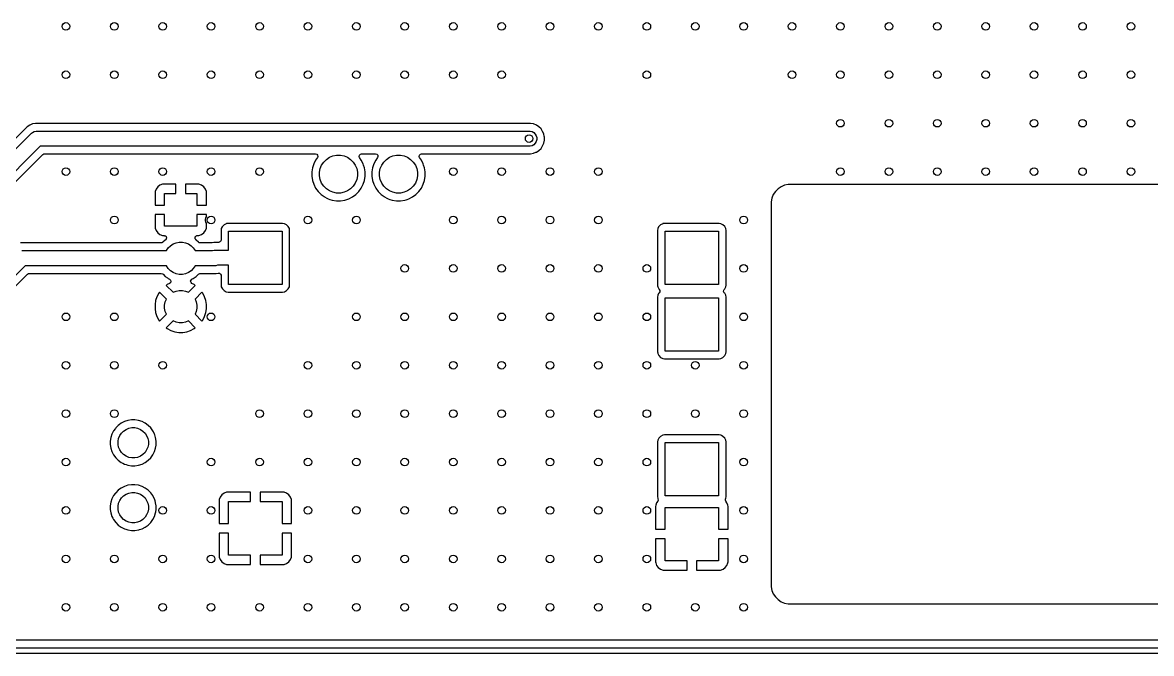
# Model space of a CAD drawing. Extents: x 2.6 to 14.2, y -9.4 to -3.8.
# Drawn here: x 9.794 to 12.126, y -9.426 to -8.123 of the extents above; entities that cross this region are included whole.
import ezdxf

# ---------------------------------------------------------------- set-up
doc = ezdxf.new("R2010")
doc.units = 0
doc.header["$MEASUREMENT"] = 0
doc.layers.add('BLACK', color=7, linetype='CONTINUOUS')

msp = doc.modelspace()

# ---------------------------------------------------------------- linework, layer by layer
at = {"layer": 'BLACK', "linetype": 'CONTINUOUS'}
for p, q in [((9.8035, -8.338), (9.6046, -8.5368)), ((9.8086, -8.3345), (9.8035, -8.338)), ((9.8035, -8.338), (9.8035, -8.338)), ((9.8144, -8.3321), (9.8086, -8.3345)), ((9.8086, -8.3345), (9.8086, -8.3345)), ((9.814, -8.3499), (9.8175, -8.3479)), ((9.8205, -8.3309), (9.8144, -8.3321)), ((9.8144, -8.3321), (9.8144, -8.3321)), ((9.8175, -8.3479), (9.8215, -8.3468)), ((9.8267, -8.3309), (9.8205, -8.3309)), ((9.8205, -8.3309), (9.8205, -8.3309)), ((9.8215, -8.3468), (9.8236, -8.3467)), ((9.8236, -8.3467), (10.8401, -8.3467)), ((10.8432, -8.3309), (9.8267, -8.3309)), ((10.8401, -8.3467), (10.8422, -8.3468)), ((10.8422, -8.3468), (10.8461, -8.3479)), ((10.8493, -8.3321), (10.8432, -8.3309)), ((10.8432, -8.3309), (10.8432, -8.3309)), ((10.8461, -8.3479), (10.8497, -8.3499)), ((10.855, -8.3345), (10.8493, -8.3321)), ((10.8493, -8.3321), (10.8493, -8.3321)), ((10.8602, -8.338), (10.855, -8.3345)), ((10.855, -8.3345), (10.855, -8.3345)), ((10.8646, -8.3424), (10.8602, -8.338)), ((10.8602, -8.338), (10.8602, -8.338)), ((10.868, -8.3475), (10.8646, -8.3424)), ((10.8646, -8.3424), (10.8646, -8.3424)), ((10.8701, -8.3525), (10.868, -8.3475)), ((10.868, -8.3475), (10.868, -8.3475)), ((9.6097, -8.554), (9.8124, -8.3513)), ((9.8124, -8.3513), (9.814, -8.3499)), ((10.8497, -8.3499), (10.8526, -8.3529)), ((10.8526, -8.3529), (10.8547, -8.3564)), ((10.8547, -8.3685), (10.8526, -8.372)), ((10.8547, -8.3564), (10.8557, -8.3604)), ((10.8557, -8.3645), (10.8547, -8.3685)), ((10.8557, -8.3604), (10.8557, -8.3645)), ((10.8704, -8.3532), (10.8701, -8.3525)), ((10.8712, -8.3571), (10.8704, -8.3532)), ((10.8704, -8.3716), (10.8716, -8.3655)), ((10.8716, -8.3593), (10.8712, -8.3571)), ((10.8716, -8.3655), (10.8716, -8.3593)), ((10.8716, -8.3593), (10.8716, -8.3593)), ((10.8716, -8.3593), (10.8716, -8.3593)), ((9.8301, -8.3782), (9.6274, -8.5809)), ((10.8401, -8.3782), (9.8301, -8.3782)), ((9.8352, -8.3954), (9.8376, -8.3941)), ((9.8376, -8.3941), (9.8386, -8.394)), ((9.8386, -8.394), (10.3988, -8.394)), ((10.3988, -8.394), (10.4014, -8.3947)), ((10.4894, -8.3964), (10.4914, -8.3945)), ((10.4914, -8.3945), (10.4937, -8.394)), ((10.4937, -8.394), (10.5228, -8.394)), ((10.5228, -8.394), (10.5254, -8.3947)), ((10.6134, -8.3964), (10.6154, -8.3945)), ((10.6154, -8.3945), (10.6177, -8.394)), ((10.6177, -8.394), (10.8432, -8.394)), ((10.8422, -8.3781), (10.8401, -8.3782)), ((10.8461, -8.377), (10.8422, -8.3781)), ((10.8432, -8.394), (10.8493, -8.3927)), ((10.8432, -8.394), (10.8432, -8.394)), ((10.8497, -8.3749), (10.8461, -8.377)), ((10.8493, -8.3927), (10.8542, -8.3907)), ((10.8526, -8.372), (10.8497, -8.3749)), ((10.8542, -8.3907), (10.855, -8.3904)), ((10.855, -8.3904), (10.8602, -8.3869)), ((10.855, -8.3904), (10.855, -8.3904)), ((10.855, -8.3904), (10.855, -8.3904)), ((10.8602, -8.3869), (10.8646, -8.3825)), ((10.8646, -8.3825), (10.868, -8.3774)), ((10.868, -8.3774), (10.8704, -8.3716)), ((9.6363, -8.5942), (9.8352, -8.3954)), ((10.3951, -8.4145), (10.3924, -8.4227)), ((10.3991, -8.4068), (10.3951, -8.4145)), ((10.3951, -8.4145), (10.3951, -8.4145)), ((10.4027, -8.4017), (10.3991, -8.4068)), ((10.4014, -8.3947), (10.4032, -8.3968)), ((10.4036, -8.3995), (10.4027, -8.4017)), ((10.4032, -8.3968), (10.4036, -8.3995)), ((10.4085, -8.4242), (10.4115, -8.4171)), ((10.4115, -8.4171), (10.4158, -8.4107)), ((10.4158, -8.4107), (10.4212, -8.4052)), ((10.4212, -8.4052), (10.4277, -8.4009)), ((10.4277, -8.4009), (10.4348, -8.398)), ((10.4348, -8.398), (10.4424, -8.3965)), ((10.4424, -8.3965), (10.4501, -8.3965)), ((10.4501, -8.3965), (10.4577, -8.398)), ((10.4577, -8.398), (10.4648, -8.4009)), ((10.4648, -8.4009), (10.4712, -8.4052)), ((10.4712, -8.4052), (10.4767, -8.4107)), ((10.4767, -8.4107), (10.4809, -8.4171)), ((10.4809, -8.4171), (10.4839, -8.4242)), ((10.4888, -8.3991), (10.4894, -8.3964)), ((10.4897, -8.4017), (10.4888, -8.3991)), ((10.4934, -8.4068), (10.4897, -8.4017)), ((10.4973, -8.4145), (10.4934, -8.4068)), ((10.4982, -8.4172), (10.4973, -8.4145)), ((10.4973, -8.4145), (10.4973, -8.4145)), ((10.5, -8.4227), (10.4982, -8.4172)), ((10.5191, -8.4145), (10.5165, -8.4227)), ((10.5231, -8.4068), (10.5191, -8.4145)), ((10.5191, -8.4145), (10.5191, -8.4145)), ((10.5268, -8.4017), (10.5231, -8.4068)), ((10.5254, -8.3947), (10.5272, -8.3968)), ((10.5276, -8.3995), (10.5268, -8.4017)), ((10.5272, -8.3968), (10.5276, -8.3995)), ((10.5326, -8.4242), (10.5355, -8.4171)), ((10.5355, -8.4171), (10.5398, -8.4107)), ((10.5398, -8.4107), (10.5453, -8.4052)), ((10.5453, -8.4052), (10.5517, -8.4009)), ((10.5517, -8.4009), (10.5588, -8.398)), ((10.5588, -8.398), (10.5664, -8.3965)), ((10.5664, -8.3965), (10.5741, -8.3965)), ((10.5741, -8.3965), (10.5817, -8.398)), ((10.5817, -8.398), (10.5888, -8.4009)), ((10.5888, -8.4009), (10.5952, -8.4052)), ((10.5952, -8.4052), (10.6007, -8.4107)), ((10.6007, -8.4107), (10.605, -8.4171)), ((10.605, -8.4171), (10.6079, -8.4242)), ((10.6128, -8.3991), (10.6134, -8.3964)), ((10.6137, -8.4017), (10.6128, -8.3991)), ((10.6174, -8.4068), (10.6137, -8.4017)), ((10.6213, -8.4145), (10.6174, -8.4068)), ((10.6222, -8.4172), (10.6213, -8.4145)), ((10.6213, -8.4145), (10.6213, -8.4145)), ((10.624, -8.4227), (10.6222, -8.4172)), ((10.3924, -8.4227), (10.3911, -8.4313)), ((10.3911, -8.4313), (10.3911, -8.44)), ((10.3911, -8.44), (10.3924, -8.4486)), ((10.407, -8.4318), (10.4085, -8.4242)), ((10.407, -8.4395), (10.407, -8.4318)), ((10.4085, -8.4471), (10.407, -8.4395)), ((10.4839, -8.4242), (10.4854, -8.4318)), ((10.4854, -8.4395), (10.4839, -8.4471)), ((10.4854, -8.4318), (10.4854, -8.4395)), ((10.5014, -8.4313), (10.5, -8.4227)), ((10.5, -8.4486), (10.5014, -8.44)), ((10.5014, -8.44), (10.5014, -8.4313)), ((10.5165, -8.4227), (10.5151, -8.4313)), ((10.5151, -8.4313), (10.5151, -8.44)), ((10.5151, -8.44), (10.5165, -8.4486)), ((10.5311, -8.4318), (10.5326, -8.4242)), ((10.5311, -8.4395), (10.5311, -8.4318)), ((10.5326, -8.4471), (10.5311, -8.4395)), ((10.6079, -8.4242), (10.6094, -8.4318)), ((10.6094, -8.4395), (10.6079, -8.4471)), ((10.6094, -8.4318), (10.6094, -8.4395)), ((10.6254, -8.4313), (10.624, -8.4227)), ((10.624, -8.4486), (10.6254, -8.44)), ((10.6254, -8.44), (10.6254, -8.4313)), ((10.0729, -8.462), (10.0695, -8.4665)), ((10.0774, -8.4586), (10.0729, -8.462)), ((10.0729, -8.462), (10.0729, -8.462)), ((10.0827, -8.4566), (10.0774, -8.4586)), ((10.0774, -8.4586), (10.0774, -8.4586)), ((10.0851, -8.4563), (10.0827, -8.4566)), ((10.0827, -8.4566), (10.0827, -8.4566)), ((10.1106, -8.4563), (10.0851, -8.4563)), ((10.1106, -8.476), (10.1106, -8.4563)), ((10.1558, -8.4563), (10.1303, -8.4563)), ((10.1303, -8.4563), (10.1303, -8.476)), ((10.1581, -8.4566), (10.1558, -8.4563)), ((10.1634, -8.4586), (10.1581, -8.4566)), ((10.1581, -8.4566), (10.1581, -8.4566)), ((10.168, -8.462), (10.1634, -8.4586)), ((10.1634, -8.4586), (10.1634, -8.4586)), ((10.1714, -8.4665), (10.168, -8.462)), ((10.168, -8.462), (10.168, -8.462)), ((10.3924, -8.4486), (10.3951, -8.4568)), ((10.3951, -8.4568), (10.3951, -8.4568)), ((10.3951, -8.4568), (10.3991, -8.4646)), ((10.3991, -8.4646), (10.4042, -8.4716)), ((10.4115, -8.4542), (10.4085, -8.4471)), ((10.4158, -8.4606), (10.4115, -8.4542)), ((10.4212, -8.4661), (10.4158, -8.4606)), ((10.4767, -8.4606), (10.4712, -8.4661)), ((10.4809, -8.4542), (10.4767, -8.4606)), ((10.4839, -8.4471), (10.4809, -8.4542)), ((10.4883, -8.4716), (10.4934, -8.4646)), ((10.4934, -8.4646), (10.4973, -8.4568)), ((10.4973, -8.4568), (10.5, -8.4486)), ((10.5165, -8.4486), (10.5191, -8.4568)), ((10.5191, -8.4568), (10.5191, -8.4568)), ((10.5191, -8.4568), (10.5231, -8.4646)), ((10.5231, -8.4646), (10.5282, -8.4716)), ((10.5355, -8.4542), (10.5326, -8.4471)), ((10.5398, -8.4606), (10.5355, -8.4542)), ((10.5453, -8.4661), (10.5398, -8.4606)), ((10.6007, -8.4606), (10.5952, -8.4661)), ((10.605, -8.4542), (10.6007, -8.4606)), ((10.6079, -8.4471), (10.605, -8.4542)), ((10.6123, -8.4716), (10.6174, -8.4646)), ((10.6174, -8.4646), (10.6213, -8.4568)), ((10.6213, -8.4568), (10.624, -8.4486)), ((11.3606, -8.4618), (11.3542, -8.4661)), ((11.3678, -8.4588), (11.3606, -8.4618)), ((11.3606, -8.4618), (11.3606, -8.4618)), ((11.3754, -8.4573), (11.3678, -8.4588)), ((11.3678, -8.4588), (11.3678, -8.4588)), ((11.3832, -8.4573), (11.3754, -8.4573)), ((11.3754, -8.4573), (11.3754, -8.4573)), ((14.021, -8.4573), (11.3832, -8.4573)), ((10.0675, -8.4718), (10.0673, -8.4741)), ((10.0673, -8.4741), (10.0673, -8.4996)), ((10.0695, -8.4665), (10.0675, -8.4718)), ((10.0675, -8.4718), (10.0675, -8.4718)), ((10.0695, -8.4665), (10.0695, -8.4665)), ((10.087, -8.4996), (10.087, -8.476)), ((10.087, -8.476), (10.1106, -8.476)), ((10.1303, -8.476), (10.1539, -8.476)), ((10.1539, -8.476), (10.1539, -8.4996)), ((10.1733, -8.4718), (10.1714, -8.4665)), ((10.1714, -8.4665), (10.1714, -8.4665)), ((10.1736, -8.4741), (10.1733, -8.4718)), ((10.1733, -8.4718), (10.1733, -8.4718)), ((10.1736, -8.4996), (10.1736, -8.4741)), ((10.1736, -8.4741), (10.1736, -8.4741)), ((10.4042, -8.4716), (10.4042, -8.4716)), ((10.4042, -8.4716), (10.4103, -8.4777)), ((10.4103, -8.4777), (10.4103, -8.4777)), ((10.4103, -8.4777), (10.4164, -8.4822)), ((10.4164, -8.4822), (10.4173, -8.4828)), ((10.4173, -8.4828), (10.422, -8.4852)), ((10.4277, -8.4704), (10.4212, -8.4661)), ((10.422, -8.4852), (10.4251, -8.4868)), ((10.4251, -8.4868), (10.4251, -8.4868)), ((10.4251, -8.4868), (10.4283, -8.4878)), ((10.4348, -8.4733), (10.4277, -8.4704)), ((10.4283, -8.4878), (10.4333, -8.4894)), ((10.4424, -8.4748), (10.4348, -8.4733)), ((10.4501, -8.4748), (10.4424, -8.4748)), ((10.4577, -8.4733), (10.4501, -8.4748)), ((10.4648, -8.4704), (10.4577, -8.4733)), ((10.4591, -8.4894), (10.4674, -8.4868)), ((10.4712, -8.4661), (10.4648, -8.4704)), ((10.4674, -8.4868), (10.4751, -8.4828)), ((10.4751, -8.4828), (10.4821, -8.4777)), ((10.4821, -8.4777), (10.4883, -8.4716)), ((10.5282, -8.4716), (10.5282, -8.4716)), ((10.5282, -8.4716), (10.5343, -8.4777)), ((10.5343, -8.4777), (10.5343, -8.4777)), ((10.5343, -8.4777), (10.5404, -8.4822)), ((10.5404, -8.4822), (10.5413, -8.4828)), ((10.5413, -8.4828), (10.546, -8.4852)), ((10.5517, -8.4704), (10.5453, -8.4661)), ((10.546, -8.4852), (10.5491, -8.4868)), ((10.5491, -8.4868), (10.5491, -8.4868)), ((10.5491, -8.4868), (10.5523, -8.4878)), ((10.5588, -8.4733), (10.5517, -8.4704)), ((10.5523, -8.4878), (10.5573, -8.4894)), ((10.5664, -8.4748), (10.5588, -8.4733)), ((10.5741, -8.4748), (10.5664, -8.4748)), ((10.5817, -8.4733), (10.5741, -8.4748)), ((10.5888, -8.4704), (10.5817, -8.4733)), ((10.5861, -8.4885), (10.5878, -8.4879)), ((10.5878, -8.4879), (10.5914, -8.4868)), ((10.5952, -8.4661), (10.5888, -8.4704)), ((10.5914, -8.4868), (10.5991, -8.4828)), ((10.5914, -8.4868), (10.5914, -8.4868)), ((10.5991, -8.4828), (10.6062, -8.4777)), ((10.6062, -8.4777), (10.6123, -8.4716)), ((11.3414, -8.4852), (11.3399, -8.4928)), ((11.3444, -8.478), (11.3414, -8.4852)), ((11.3414, -8.4852), (11.3414, -8.4852)), ((11.3487, -8.4716), (11.3444, -8.478)), ((11.3444, -8.478), (11.3444, -8.478)), ((11.3542, -8.4661), (11.3487, -8.4716)), ((11.3487, -8.4716), (11.3487, -8.4716)), ((11.3542, -8.4661), (11.3542, -8.4661)), ((10.0673, -8.4996), (10.087, -8.4996)), ((10.1539, -8.4996), (10.1736, -8.4996)), ((10.4333, -8.4894), (10.4419, -8.4908)), ((10.4419, -8.4908), (10.4419, -8.4908)), ((10.4419, -8.4908), (10.4506, -8.4908)), ((10.4506, -8.4908), (10.4591, -8.4894)), ((10.4506, -8.4908), (10.4506, -8.4908)), ((10.5573, -8.4894), (10.5659, -8.4908)), ((10.5659, -8.4908), (10.5659, -8.4908)), ((10.5659, -8.4908), (10.5746, -8.4908)), ((10.5746, -8.4908), (10.5832, -8.4894)), ((10.5746, -8.4908), (10.5746, -8.4908)), ((10.5832, -8.4894), (10.5861, -8.4885)), ((11.3399, -8.4928), (11.3399, -8.4928)), ((11.3399, -8.4928), (11.3399, -9.288)), ((10.087, -8.5193), (10.0673, -8.5193)), ((10.0673, -8.5193), (10.0673, -8.5448)), ((10.087, -8.5429), (10.087, -8.5193)), ((10.1736, -8.5193), (10.1539, -8.5193)), ((10.1539, -8.5193), (10.1539, -8.5429)), ((10.1715, -8.529), (10.1723, -8.526)), ((10.1715, -8.5321), (10.1715, -8.529)), ((10.1723, -8.5351), (10.1715, -8.5321)), ((10.1723, -8.526), (10.1736, -8.5238)), ((10.1736, -8.5238), (10.1736, -8.5193)), ((10.0673, -8.5448), (10.0675, -8.5472)), ((10.0675, -8.5472), (10.0675, -8.5472)), ((10.0675, -8.5472), (10.0695, -8.5525)), ((10.0695, -8.5525), (10.0695, -8.5525)), ((10.0695, -8.5525), (10.0729, -8.557)), ((10.0729, -8.557), (10.0729, -8.557)), ((10.0729, -8.557), (10.0774, -8.5604)), ((10.1539, -8.5429), (10.087, -8.5429)), ((10.1634, -8.5604), (10.168, -8.557)), ((10.168, -8.557), (10.1714, -8.5525)), ((10.168, -8.557), (10.168, -8.557)), ((10.1714, -8.5525), (10.1733, -8.5472)), ((10.1714, -8.5525), (10.1714, -8.5525)), ((10.1736, -8.5373), (10.1723, -8.5351)), ((10.1733, -8.5472), (10.1736, -8.5448)), ((10.1733, -8.5472), (10.1733, -8.5472)), ((10.1736, -8.5448), (10.1736, -8.5373)), ((10.1736, -8.5448), (10.1736, -8.5448)), ((10.2042, -8.5483), (10.2036, -8.552)), ((10.2036, -8.552), (10.2036, -8.572)), ((10.2059, -8.5449), (10.2042, -8.5483)), ((10.2064, -8.5439), (10.2059, -8.5449)), ((10.21, -8.5404), (10.2064, -8.5439)), ((10.2064, -8.5439), (10.2064, -8.5439)), ((10.2064, -8.5439), (10.2064, -8.5439)), ((10.2144, -8.5381), (10.21, -8.5404)), ((10.21, -8.5404), (10.21, -8.5404)), ((10.21, -8.5404), (10.21, -8.5404)), ((10.2149, -8.538), (10.2144, -8.5381)), ((10.2181, -8.5375), (10.2149, -8.538)), ((10.3308, -8.5375), (10.2181, -8.5375)), ((10.2194, -8.5926), (10.2194, -8.5533)), ((10.2194, -8.5533), (10.3296, -8.5533)), ((10.3296, -8.5533), (10.3296, -8.6635)), ((10.3345, -8.5381), (10.3308, -8.5375)), ((10.3359, -8.5388), (10.3345, -8.5381)), ((10.339, -8.5404), (10.3359, -8.5388)), ((10.3425, -8.5439), (10.339, -8.5404)), ((10.339, -8.5404), (10.339, -8.5404)), ((10.339, -8.5404), (10.339, -8.5404)), ((10.3448, -8.5483), (10.3425, -8.5439)), ((10.3425, -8.5439), (10.3425, -8.5439)), ((10.3425, -8.5439), (10.3425, -8.5439)), ((10.3454, -8.552), (10.3448, -8.5483)), ((10.3454, -8.6648), (10.3454, -8.552)), ((10.3454, -8.552), (10.3454, -8.552)), ((11.1057, -8.5483), (11.1052, -8.552)), ((11.1052, -8.552), (11.1052, -8.6648)), ((11.1075, -8.5449), (11.1057, -8.5483)), ((11.108, -8.5439), (11.1075, -8.5449)), ((11.1115, -8.5404), (11.108, -8.5439)), ((11.108, -8.5439), (11.108, -8.5439)), ((11.108, -8.5439), (11.108, -8.5439)), ((11.116, -8.5381), (11.1115, -8.5404)), ((11.1115, -8.5404), (11.1115, -8.5404)), ((11.1115, -8.5404), (11.1115, -8.5404)), ((11.1165, -8.538), (11.116, -8.5381)), ((11.1197, -8.5375), (11.1165, -8.538)), ((11.2324, -8.5375), (11.1197, -8.5375)), ((11.1209, -8.6635), (11.1209, -8.5533)), ((11.1209, -8.5533), (11.2312, -8.5533)), ((11.2312, -8.5533), (11.2312, -8.6635)), ((11.2361, -8.5381), (11.2324, -8.5375)), ((11.2375, -8.5388), (11.2361, -8.5381)), ((11.2405, -8.5404), (11.2375, -8.5388)), ((11.2441, -8.5439), (11.2405, -8.5404)), ((11.2405, -8.5404), (11.2405, -8.5404)), ((11.2405, -8.5404), (11.2405, -8.5404)), ((11.2463, -8.5483), (11.2441, -8.5439)), ((11.2441, -8.5439), (11.2441, -8.5439)), ((11.2441, -8.5439), (11.2441, -8.5439)), ((11.2469, -8.552), (11.2463, -8.5483)), ((11.2469, -8.6648), (11.2469, -8.552)), ((10.0803, -8.578), (9.7891, -8.578)), ((10.0774, -8.5604), (10.0774, -8.5604)), ((10.0774, -8.5604), (10.0827, -8.5624)), ((10.0812, -8.5779), (10.0803, -8.578)), ((10.0813, -8.5779), (10.0812, -8.5779)), ((10.0812, -8.5779), (10.0812, -8.5779)), ((10.0825, -8.5772), (10.0813, -8.5779)), ((10.0813, -8.5779), (10.0813, -8.5779)), ((10.0837, -8.5766), (10.0825, -8.5772)), ((10.0827, -8.5624), (10.0827, -8.5624)), ((10.0827, -8.5624), (10.0851, -8.5626)), ((10.0884, -8.5719), (10.0837, -8.5766)), ((10.0837, -8.5766), (10.0837, -8.5766)), ((10.0851, -8.5626), (10.0851, -8.5626)), ((10.0851, -8.5626), (10.0861, -8.5626)), ((10.0861, -8.5626), (10.087, -8.5629)), ((10.087, -8.5629), (10.0879, -8.563)), ((10.0879, -8.563), (10.0883, -8.5633)), ((10.0883, -8.5633), (10.0888, -8.5634)), ((10.0893, -8.5713), (10.0884, -8.5719)), ((10.0888, -8.5634), (10.0894, -8.5641)), ((10.0895, -8.571), (10.0893, -8.5713)), ((10.0894, -8.5641), (10.0901, -8.5647)), ((10.0898, -8.5707), (10.0895, -8.571)), ((10.09, -8.5704), (10.0898, -8.5707)), ((10.0904, -8.5699), (10.09, -8.5704)), ((10.0901, -8.5647), (10.0903, -8.5651)), ((10.0903, -8.5651), (10.0906, -8.5655)), ((10.0906, -8.569), (10.0904, -8.5699)), ((10.0906, -8.5655), (10.0907, -8.5664)), ((10.091, -8.5682), (10.0906, -8.569)), ((10.0907, -8.5664), (10.091, -8.5673)), ((10.091, -8.5673), (10.0909, -8.5677)), ((10.0909, -8.5677), (10.091, -8.5682)), ((10.0992, -8.5836), (10.1047, -8.58)), ((10.1047, -8.58), (10.1107, -8.5775)), ((10.1107, -8.5775), (10.1172, -8.5762)), ((10.1172, -8.5762), (10.1237, -8.5762)), ((10.1237, -8.5762), (10.1302, -8.5775)), ((10.1302, -8.5775), (10.1362, -8.58)), ((10.1362, -8.58), (10.1417, -8.5836)), ((10.15, -8.5665), (10.1501, -8.5662)), ((10.15, -8.5676), (10.15, -8.5665)), ((10.15, -8.5687), (10.15, -8.5676)), ((10.1502, -8.5689), (10.15, -8.5687)), ((10.1501, -8.5659), (10.1507, -8.565)), ((10.1501, -8.5662), (10.1501, -8.5659)), ((10.1502, -8.5693), (10.1502, -8.5689)), ((10.1508, -8.5701), (10.1502, -8.5693)), ((10.1507, -8.565), (10.1512, -8.5641)), ((10.1514, -8.571), (10.1508, -8.5701)), ((10.1512, -8.5641), (10.1515, -8.5639)), ((10.1516, -8.5713), (10.1514, -8.571)), ((10.1515, -8.5639), (10.1517, -8.5637)), ((10.1525, -8.5719), (10.1516, -8.5713)), ((10.1517, -8.5637), (10.1527, -8.5633)), ((10.1572, -8.5766), (10.1525, -8.5719)), ((10.1527, -8.5633), (10.1536, -8.5628)), ((10.1536, -8.5628), (10.1542, -8.5627)), ((10.1542, -8.5627), (10.1543, -8.5627)), ((10.1543, -8.5627), (10.1544, -8.5627)), ((10.1544, -8.5627), (10.1547, -8.5626)), ((10.1547, -8.5626), (10.1558, -8.5626)), ((10.1558, -8.5626), (10.1581, -8.5624)), ((10.1558, -8.5626), (10.1558, -8.5626)), ((10.1579, -8.5772), (10.1572, -8.5766)), ((10.1572, -8.5766), (10.1572, -8.5766)), ((10.1581, -8.5772), (10.1579, -8.5772)), ((10.1581, -8.5624), (10.1634, -8.5604)), ((10.1581, -8.5624), (10.1581, -8.5624)), ((10.1583, -8.5774), (10.1581, -8.5772)), ((10.1595, -8.5776), (10.1583, -8.5774)), ((10.1606, -8.578), (10.1595, -8.5776)), ((10.1827, -8.578), (10.1606, -8.578)), ((10.1634, -8.5604), (10.1634, -8.5604)), ((10.1837, -8.5779), (10.1827, -8.578)), ((10.1852, -8.5776), (10.1837, -8.5779)), ((10.1886, -8.5769), (10.1852, -8.5776)), ((10.1987, -8.5769), (10.1886, -8.5769)), ((10.2007, -8.5764), (10.1987, -8.5769)), ((10.2028, -8.5746), (10.2007, -8.5764)), ((10.2036, -8.572), (10.2028, -8.5746)), ((9.7922, -8.5937), (10.0909, -8.5937)), ((10.0909, -8.5937), (10.0946, -8.5883)), ((10.0909, -8.5937), (10.0909, -8.5937)), ((10.0946, -8.5883), (10.0992, -8.5836)), ((10.1417, -8.5836), (10.1463, -8.5883)), ((10.1463, -8.5883), (10.15, -8.5937)), ((10.15, -8.5937), (10.15, -8.5937)), ((10.15, -8.5937), (10.1861, -8.5937)), ((10.1861, -8.5937), (10.1897, -8.5928)), ((10.1897, -8.5928), (10.1917, -8.5926)), ((10.1917, -8.5926), (10.2194, -8.5926)), ((9.7987, -8.6252), (9.1244, -9.2995)), ((10.0909, -8.6252), (9.7987, -8.6252)), ((10.0909, -8.6253), (10.0909, -8.6252)), ((10.0946, -8.6307), (10.0909, -8.6253)), ((10.15, -8.6253), (10.1463, -8.6307)), ((10.1906, -8.6252), (10.15, -8.6252)), ((10.15, -8.6252), (10.15, -8.6253)), ((10.1927, -8.6251), (10.1906, -8.6252)), ((10.1962, -8.6241), (10.1927, -8.6251)), ((10.2194, -8.6241), (10.1962, -8.6241)), ((10.2194, -8.6635), (10.2194, -8.6241)), ((9.1543, -9.2919), (9.8038, -8.6424)), ((9.8038, -8.6424), (9.8062, -8.6411)), ((9.8062, -8.6411), (9.8073, -8.641)), ((9.8073, -8.641), (10.0803, -8.641)), ((10.0803, -8.641), (10.0829, -8.6418)), ((10.0829, -8.6418), (10.0838, -8.6424)), ((10.0838, -8.6424), (10.0884, -8.647)), ((10.0884, -8.647), (10.0929, -8.6503)), ((10.0929, -8.6503), (10.0946, -8.6516)), ((10.0992, -8.6353), (10.0946, -8.6307)), ((10.1047, -8.639), (10.0992, -8.6353)), ((10.1107, -8.6415), (10.1047, -8.639)), ((10.1172, -8.6428), (10.1107, -8.6415)), ((10.1237, -8.6428), (10.1172, -8.6428)), ((10.1302, -8.6415), (10.1237, -8.6428)), ((10.1362, -8.639), (10.1302, -8.6415)), ((10.1417, -8.6353), (10.1362, -8.639)), ((10.1463, -8.6307), (10.1417, -8.6353)), ((10.1462, -8.6516), (10.1525, -8.647)), ((10.1525, -8.647), (10.1571, -8.6424)), ((10.1571, -8.6424), (10.1595, -8.6411)), ((10.1595, -8.6411), (10.1606, -8.641)), ((10.1606, -8.641), (10.1937, -8.641)), ((10.1937, -8.641), (10.1978, -8.6402)), ((10.1978, -8.6402), (10.2005, -8.6404)), ((10.2005, -8.6404), (10.2027, -8.6421)), ((10.2027, -8.6421), (10.2036, -8.6447)), ((10.2036, -8.6447), (10.2036, -8.645)), ((10.2036, -8.645), (10.2036, -8.6648)), ((10.0926, -8.664), (10.0904, -8.6656)), ((10.0904, -8.6656), (10.0904, -8.6656)), ((10.0904, -8.6656), (10.1048, -8.6799)), ((10.0973, -8.6616), (10.0926, -8.664)), ((10.0926, -8.664), (10.0926, -8.664)), ((10.0946, -8.6516), (10.0973, -8.6529)), ((10.0973, -8.6529), (10.0993, -8.6548)), ((10.099, -8.6601), (10.0973, -8.6616)), ((10.0999, -8.6575), (10.099, -8.6601)), ((10.0993, -8.6548), (10.0999, -8.6575)), ((10.1361, -8.6799), (10.1504, -8.6656)), ((10.1409, -8.6571), (10.1418, -8.6545)), ((10.1416, -8.6597), (10.1409, -8.6571)), ((10.1436, -8.6616), (10.1416, -8.6597)), ((10.1418, -8.6545), (10.1436, -8.6529)), ((10.1436, -8.6529), (10.1462, -8.6516)), ((10.1483, -8.664), (10.1436, -8.6616)), ((10.1504, -8.6656), (10.1483, -8.664)), ((10.1483, -8.664), (10.1483, -8.664)), ((10.2036, -8.6648), (10.2042, -8.6684)), ((10.2042, -8.6684), (10.2064, -8.6729)), ((10.2064, -8.6729), (10.2064, -8.6729)), ((10.2064, -8.6729), (10.2064, -8.6729)), ((10.2064, -8.6729), (10.21, -8.6764)), ((10.3296, -8.6635), (10.2194, -8.6635)), ((10.339, -8.6764), (10.3425, -8.6729)), ((10.3425, -8.6729), (10.3448, -8.6684)), ((10.3448, -8.6684), (10.3454, -8.6648)), ((10.3448, -8.6684), (10.3448, -8.6684)), ((10.3448, -8.6684), (10.3448, -8.6684)), ((10.3454, -8.6648), (10.3454, -8.6648)), ((11.1052, -8.6648), (11.1054, -8.6664)), ((11.1054, -8.6664), (11.1057, -8.6684)), ((11.1057, -8.6684), (11.108, -8.6729)), ((11.108, -8.6729), (11.108, -8.6729)), ((11.108, -8.6729), (11.108, -8.6729)), ((11.108, -8.6729), (11.109, -8.6738)), ((11.109, -8.6738), (11.1103, -8.6763)), ((11.2312, -8.6635), (11.1209, -8.6635)), ((11.242, -8.6756), (11.2431, -8.6738)), ((11.2431, -8.6738), (11.2441, -8.6729)), ((11.2441, -8.6729), (11.2463, -8.6684)), ((11.2463, -8.6684), (11.2469, -8.6648)), ((11.2463, -8.6684), (11.2463, -8.6684)), ((11.2463, -8.6684), (11.2463, -8.6684)), ((11.2469, -8.6648), (11.2469, -8.6648)), ((10.0686, -8.697), (10.0673, -8.7053)), ((10.0712, -8.6891), (10.0686, -8.697)), ((10.0686, -8.697), (10.0686, -8.697)), ((10.075, -8.6816), (10.0712, -8.6891)), ((10.0765, -8.6795), (10.075, -8.6816)), ((10.0909, -8.6938), (10.0765, -8.6795)), ((10.0765, -8.6795), (10.0765, -8.6795)), ((10.0884, -8.6998), (10.0909, -8.6938)), ((10.1048, -8.6799), (10.1107, -8.6775)), ((10.1107, -8.6775), (10.1172, -8.6762)), ((10.1172, -8.6762), (10.1237, -8.6762)), ((10.1237, -8.6762), (10.1302, -8.6775)), ((10.1302, -8.6775), (10.1361, -8.6799)), ((10.1643, -8.6795), (10.15, -8.6938)), ((10.15, -8.6938), (10.1525, -8.6998)), ((10.1659, -8.6816), (10.1643, -8.6795)), ((10.1643, -8.6795), (10.1643, -8.6795)), ((10.1697, -8.6891), (10.1659, -8.6816)), ((10.1723, -8.697), (10.1697, -8.6891)), ((10.1736, -8.7053), (10.1723, -8.697)), ((10.1723, -8.697), (10.1723, -8.697)), ((10.21, -8.6764), (10.21, -8.6764)), ((10.21, -8.6764), (10.21, -8.6764)), ((10.21, -8.6764), (10.2144, -8.6787)), ((10.2144, -8.6787), (10.2144, -8.6787)), ((10.2144, -8.6787), (10.2181, -8.6793)), ((10.2181, -8.6793), (10.2181, -8.6793)), ((10.2181, -8.6793), (10.3308, -8.6793)), ((10.3308, -8.6793), (10.3345, -8.6787)), ((10.3345, -8.6787), (10.339, -8.6764)), ((11.1057, -8.6861), (11.1052, -8.6898)), ((11.1052, -8.6898), (11.1052, -8.8026)), ((11.1075, -8.6826), (11.1057, -8.6861)), ((11.108, -8.6817), (11.1075, -8.6826)), ((11.109, -8.6807), (11.108, -8.6817)), ((11.108, -8.6817), (11.108, -8.6817)), ((11.108, -8.6817), (11.108, -8.6817)), ((11.1101, -8.679), (11.109, -8.6807)), ((11.1103, -8.6763), (11.1101, -8.679)), ((11.1209, -8.8013), (11.1209, -8.6911)), ((11.1209, -8.6911), (11.2312, -8.6911)), ((11.2312, -8.6911), (11.2312, -8.8013)), ((11.2418, -8.6783), (11.242, -8.6756)), ((11.2431, -8.6807), (11.2418, -8.6783)), ((11.2441, -8.6817), (11.2431, -8.6807)), ((11.2463, -8.6861), (11.2441, -8.6817)), ((11.2469, -8.6898), (11.2463, -8.6861)), ((11.2469, -8.8026), (11.2469, -8.6898)), ((10.0673, -8.7053), (10.0673, -8.7137)), ((10.0673, -8.7137), (10.0686, -8.7219)), ((10.0871, -8.7062), (10.0884, -8.6998)), ((10.0871, -8.7128), (10.0871, -8.7062)), ((10.0884, -8.7192), (10.0871, -8.7128)), ((10.0909, -8.7251), (10.0884, -8.7192)), ((10.1525, -8.7192), (10.15, -8.7251)), ((10.1525, -8.6998), (10.1537, -8.7062)), ((10.1537, -8.7128), (10.1525, -8.7192)), ((10.1537, -8.7062), (10.1537, -8.7128)), ((10.1723, -8.7219), (10.1736, -8.7137)), ((10.1736, -8.7137), (10.1736, -8.7053)), ((10.0686, -8.7219), (10.0686, -8.7219)), ((10.0686, -8.7219), (10.0712, -8.7299)), ((10.0712, -8.7299), (10.075, -8.7373)), ((10.075, -8.7373), (10.0765, -8.7395)), ((10.0765, -8.7395), (10.0909, -8.7251)), ((10.1048, -8.739), (10.0904, -8.7534)), ((10.1107, -8.7415), (10.1048, -8.739)), ((10.1172, -8.7428), (10.1107, -8.7415)), ((10.1237, -8.7428), (10.1172, -8.7428)), ((10.1302, -8.7415), (10.1237, -8.7428)), ((10.1361, -8.739), (10.1302, -8.7415)), ((10.1504, -8.7534), (10.1361, -8.739)), ((10.15, -8.7251), (10.1643, -8.7395)), ((10.1643, -8.7395), (10.1659, -8.7373)), ((10.1643, -8.7395), (10.1643, -8.7395)), ((10.1659, -8.7373), (10.1697, -8.7299)), ((10.1697, -8.7299), (10.1723, -8.7219)), ((10.1723, -8.7219), (10.1723, -8.7219)), ((10.0904, -8.7534), (10.0904, -8.7534)), ((10.0904, -8.7534), (10.0926, -8.7549)), ((10.0926, -8.7549), (10.1, -8.7587)), ((10.1, -8.7587), (10.108, -8.7613)), ((10.108, -8.7613), (10.1163, -8.7626)), ((10.1163, -8.7626), (10.1246, -8.7626)), ((10.1246, -8.7626), (10.1329, -8.7613)), ((10.1329, -8.7613), (10.1408, -8.7587)), ((10.1329, -8.7613), (10.1329, -8.7613)), ((10.1408, -8.7587), (10.1483, -8.7549)), ((10.1483, -8.7549), (10.1504, -8.7534)), ((10.1504, -8.7534), (10.1504, -8.7534)), ((11.1052, -8.8026), (11.1056, -8.8052)), ((11.1056, -8.8052), (11.1057, -8.8062)), ((11.1057, -8.8062), (11.108, -8.8107)), ((11.108, -8.8107), (11.108, -8.8107)), ((11.108, -8.8107), (11.108, -8.8107)), ((11.108, -8.8107), (11.1115, -8.8142)), ((11.1115, -8.8142), (11.1115, -8.8142)), ((11.1115, -8.8142), (11.1115, -8.8142)), ((11.1115, -8.8142), (11.116, -8.8165)), ((11.2312, -8.8013), (11.1209, -8.8013)), ((11.2361, -8.8165), (11.2405, -8.8142)), ((11.2405, -8.8142), (11.2441, -8.8107)), ((11.2441, -8.8107), (11.2463, -8.8062)), ((11.2463, -8.8062), (11.2469, -8.803)), ((11.2463, -8.8062), (11.2463, -8.8062)), ((11.2463, -8.8062), (11.2463, -8.8062)), ((11.2469, -8.803), (11.2469, -8.8026)), ((11.116, -8.8165), (11.116, -8.8165)), ((11.116, -8.8165), (11.1197, -8.8171)), ((11.1197, -8.8171), (11.1197, -8.8171)), ((11.1197, -8.8171), (11.2324, -8.8171)), ((11.2324, -8.8171), (11.2361, -8.8165)), ((9.994, -8.9529), (9.9914, -8.9547)), ((9.9974, -8.9504), (9.994, -8.9529)), ((10.0041, -8.947), (9.9974, -8.9504)), ((10.0111, -8.9447), (10.0041, -8.947)), ((10.0185, -8.9435), (10.0111, -8.9447)), ((10.0259, -8.9435), (10.0185, -8.9435)), ((10.0185, -8.9435), (10.0185, -8.9435)), ((10.0333, -8.9447), (10.0259, -8.9435)), ((10.0259, -8.9435), (10.0259, -8.9435)), ((10.0404, -8.947), (10.0333, -8.9447)), ((10.0455, -8.9496), (10.0404, -8.947)), ((10.047, -8.9504), (10.0455, -8.9496)), ((10.053, -8.9547), (10.047, -8.9504)), ((9.9784, -8.9726), (9.9761, -8.9797)), ((9.9818, -8.966), (9.9784, -8.9726)), ((9.9853, -8.9611), (9.9818, -8.966)), ((9.9862, -8.96), (9.9853, -8.9611)), ((9.9914, -8.9547), (9.9862, -8.96)), ((9.9862, -8.96), (9.9862, -8.96)), ((9.9862, -8.96), (9.9862, -8.96)), ((9.9914, -8.9547), (9.9914, -8.9547)), ((9.9914, -8.9547), (9.9914, -8.9547)), ((9.9921, -8.9816), (9.9944, -8.9759)), ((9.9944, -8.9759), (9.9979, -8.9708)), ((9.9979, -8.9708), (10.0022, -8.9664)), ((10.0022, -8.9664), (10.0074, -8.963)), ((10.0074, -8.963), (10.0131, -8.9606)), ((10.0131, -8.9606), (10.0191, -8.9594)), ((10.0191, -8.9594), (10.0253, -8.9594)), ((10.0253, -8.9594), (10.0314, -8.9606)), ((10.0314, -8.9606), (10.0371, -8.963)), ((10.0371, -8.963), (10.0422, -8.9664)), ((10.0422, -8.9664), (10.0466, -8.9708)), ((10.0466, -8.9708), (10.05, -8.9759)), ((10.05, -8.9759), (10.0523, -8.9816)), ((10.0583, -8.96), (10.053, -8.9547)), ((10.0626, -8.966), (10.0583, -8.96)), ((10.0639, -8.9684), (10.0626, -8.966)), ((10.066, -8.9726), (10.0639, -8.9684)), ((10.0666, -8.9745), (10.066, -8.9726)), ((10.066, -8.9726), (10.066, -8.9726)), ((10.066, -8.9726), (10.066, -8.9726)), ((10.0683, -8.9797), (10.0666, -8.9745)), ((11.1115, -8.9774), (11.108, -8.9809)), ((11.116, -8.9751), (11.1115, -8.9774)), ((11.1115, -8.9774), (11.1115, -8.9774)), ((11.1115, -8.9774), (11.1115, -8.9774)), ((11.1165, -8.975), (11.116, -8.9751)), ((11.1197, -8.9745), (11.1165, -8.975)), ((11.2324, -8.9745), (11.1197, -8.9745)), ((11.2361, -8.9751), (11.2324, -8.9745)), ((11.2375, -8.9758), (11.2361, -8.9751)), ((11.2405, -8.9774), (11.2375, -8.9758)), ((11.2441, -8.9809), (11.2405, -8.9774)), ((11.2405, -8.9774), (11.2405, -8.9774)), ((11.2405, -8.9774), (11.2405, -8.9774)), ((9.9761, -8.9797), (9.9749, -8.9871)), ((9.9749, -8.9871), (9.9749, -8.9945)), ((9.9749, -8.9945), (9.9761, -9.0018)), ((9.9909, -8.9877), (9.9921, -8.9816)), ((9.9909, -8.9939), (9.9909, -8.9877)), ((9.9921, -8.9999), (9.9909, -8.9939)), ((9.9944, -9.0056), (9.9921, -8.9999)), ((10.0523, -8.9999), (10.05, -9.0056)), ((10.0523, -8.9816), (10.0536, -8.9877)), ((10.0536, -8.9939), (10.0523, -8.9999)), ((10.0536, -8.9877), (10.0536, -8.9939)), ((10.0695, -8.9871), (10.0683, -8.9797)), ((10.0683, -9.0018), (10.0693, -8.9958)), ((10.0693, -8.9958), (10.0695, -8.9945)), ((10.0695, -8.9945), (10.0695, -8.9871)), ((11.1057, -8.9854), (11.1052, -8.989)), ((11.1052, -8.989), (11.1052, -9.1018)), ((11.108, -8.9809), (11.1057, -8.9854)), ((11.108, -8.9809), (11.108, -8.9809)), ((11.1209, -9.1005), (11.1209, -8.9903)), ((11.1209, -8.9903), (11.2312, -8.9903)), ((11.2312, -8.9903), (11.2312, -9.1005)), ((11.2463, -8.9854), (11.2441, -8.9809)), ((11.2441, -8.9809), (11.2441, -8.9809)), ((11.2441, -8.9809), (11.2441, -8.9809)), ((11.2469, -8.989), (11.2463, -8.9854)), ((11.2469, -9.1018), (11.2469, -8.989)), ((9.9761, -9.0018), (9.9784, -9.0089)), ((9.9784, -9.0089), (9.9818, -9.0156)), ((9.9818, -9.0156), (9.9862, -9.0216)), ((9.9862, -9.0216), (9.9914, -9.0268)), ((9.9979, -9.0108), (9.9944, -9.0056)), ((10.0022, -9.0151), (9.9979, -9.0108)), ((10.0074, -9.0186), (10.0022, -9.0151)), ((10.0131, -9.0209), (10.0074, -9.0186)), ((10.0191, -9.0221), (10.0131, -9.0209)), ((10.0253, -9.0221), (10.0191, -9.0221)), ((10.0314, -9.0209), (10.0253, -9.0221)), ((10.0371, -9.0186), (10.0314, -9.0209)), ((10.0422, -9.0151), (10.0371, -9.0186)), ((10.0466, -9.0108), (10.0422, -9.0151)), ((10.05, -9.0056), (10.0466, -9.0108)), ((10.053, -9.0268), (10.0583, -9.0216)), ((10.0583, -9.0216), (10.0626, -9.0156)), ((10.0626, -9.0156), (10.066, -9.0089)), ((10.066, -9.0089), (10.0683, -9.0018)), ((9.9914, -9.0268), (9.9974, -9.0312)), ((9.9974, -9.0312), (10.0006, -9.0328)), ((10.0006, -9.0328), (10.0041, -9.0346)), ((10.0041, -9.0346), (10.0041, -9.0346)), ((10.0041, -9.0346), (10.0041, -9.0346)), ((10.0041, -9.0346), (10.0079, -9.0358)), ((10.0079, -9.0358), (10.0111, -9.0369)), ((10.0111, -9.0369), (10.0185, -9.038)), ((10.0185, -9.038), (10.0185, -9.038)), ((10.0185, -9.038), (10.0259, -9.038)), ((10.0259, -9.038), (10.0333, -9.0369)), ((10.0333, -9.0369), (10.0404, -9.0346)), ((10.0404, -9.0346), (10.047, -9.0312)), ((10.047, -9.0312), (10.053, -9.0268)), ((9.9862, -9.0938), (9.9854, -9.0949)), ((9.9914, -9.0886), (9.9862, -9.0938)), ((9.9862, -9.0938), (9.9862, -9.0938)), ((9.9862, -9.0938), (9.9862, -9.0938)), ((9.994, -9.0867), (9.9914, -9.0886)), ((9.9914, -9.0886), (9.9914, -9.0886)), ((9.9914, -9.0886), (9.9914, -9.0886)), ((9.9974, -9.0842), (9.994, -9.0867)), ((10.0041, -9.0808), (9.9974, -9.0842)), ((10.0111, -9.0785), (10.0041, -9.0808)), ((10.0185, -9.0774), (10.0111, -9.0785)), ((10.0131, -9.0945), (10.0191, -9.0933)), ((10.0259, -9.0774), (10.0185, -9.0774)), ((10.0185, -9.0774), (10.0185, -9.0774)), ((10.0191, -9.0933), (10.0253, -9.0933)), ((10.0253, -9.0933), (10.0314, -9.0945)), ((10.0333, -9.0785), (10.0259, -9.0774)), ((10.0259, -9.0774), (10.0259, -9.0774)), ((10.0404, -9.0808), (10.0333, -9.0785)), ((10.047, -9.0842), (10.0404, -9.0808)), ((10.053, -9.0886), (10.047, -9.0842)), ((10.0583, -9.0938), (10.053, -9.0886)), ((10.0626, -9.0999), (10.0583, -9.0938)), ((10.2151, -9.0929), (10.2098, -9.0949)), ((10.2175, -9.0926), (10.2151, -9.0929)), ((10.2151, -9.0929), (10.2151, -9.0929)), ((10.2646, -9.0926), (10.2175, -9.0926)), ((10.2646, -9.1123), (10.2646, -9.0926)), ((10.3315, -9.0926), (10.2843, -9.0926)), ((10.2843, -9.0926), (10.2843, -9.1123)), ((10.3338, -9.0929), (10.3315, -9.0926)), ((10.3391, -9.0949), (10.3338, -9.0929)), ((10.3338, -9.0929), (10.3338, -9.0929)), ((9.9761, -9.1136), (9.9749, -9.1209)), ((9.9784, -9.1065), (9.9761, -9.1136)), ((9.9818, -9.0999), (9.9784, -9.1065)), ((9.9854, -9.0949), (9.9818, -9.0999)), ((9.9909, -9.1216), (9.9921, -9.1155)), ((9.9921, -9.1155), (9.9944, -9.1098)), ((9.9944, -9.1098), (9.9979, -9.1047)), ((9.9979, -9.1047), (10.0022, -9.1003)), ((10.0022, -9.1003), (10.0074, -9.0969)), ((10.0074, -9.0969), (10.0131, -9.0945)), ((10.0314, -9.0945), (10.0371, -9.0969)), ((10.0371, -9.0969), (10.0422, -9.1003)), ((10.0422, -9.1003), (10.0466, -9.1047)), ((10.0466, -9.1047), (10.05, -9.1098)), ((10.05, -9.1098), (10.0523, -9.1155)), ((10.0523, -9.1155), (10.0536, -9.1216)), ((10.0636, -9.1018), (10.0626, -9.0999)), ((10.066, -9.1065), (10.0636, -9.1018)), ((10.0673, -9.1105), (10.066, -9.1065)), ((10.0677, -9.1118), (10.0673, -9.1105)), ((10.0683, -9.1136), (10.0677, -9.1118)), ((10.0685, -9.1146), (10.0683, -9.1136)), ((10.0683, -9.1136), (10.0683, -9.1136)), ((10.0683, -9.1136), (10.0683, -9.1136)), ((10.0695, -9.1209), (10.0685, -9.1146)), ((10.1999, -9.1081), (10.1997, -9.1105)), ((10.1997, -9.1105), (10.1997, -9.1576)), ((10.2019, -9.1028), (10.1999, -9.1081)), ((10.1999, -9.1081), (10.1999, -9.1081)), ((10.2053, -9.0983), (10.2019, -9.1028)), ((10.2019, -9.1028), (10.2019, -9.1028)), ((10.2098, -9.0949), (10.2053, -9.0983)), ((10.2053, -9.0983), (10.2053, -9.0983)), ((10.2098, -9.0949), (10.2098, -9.0949)), ((10.2194, -9.1576), (10.2194, -9.1123)), ((10.2194, -9.1123), (10.2646, -9.1123)), ((10.2843, -9.1123), (10.3296, -9.1123)), ((10.3296, -9.1123), (10.3296, -9.1576)), ((10.3437, -9.0983), (10.3391, -9.0949)), ((10.3391, -9.0949), (10.3391, -9.0949)), ((10.347, -9.1028), (10.3437, -9.0983)), ((10.3437, -9.0983), (10.3437, -9.0983)), ((10.349, -9.1081), (10.347, -9.1028)), ((10.347, -9.1028), (10.347, -9.1028)), ((10.3493, -9.1105), (10.349, -9.1081)), ((10.349, -9.1081), (10.349, -9.1081)), ((10.3493, -9.1223), (10.3493, -9.1105)), ((10.3493, -9.1105), (10.3493, -9.1105)), ((11.1035, -9.1146), (11.1015, -9.1199)), ((11.1058, -9.1115), (11.1035, -9.1146)), ((11.1035, -9.1146), (11.1035, -9.1146)), ((11.1052, -9.1018), (11.1057, -9.1055)), ((11.1057, -9.1055), (11.1062, -9.1064)), ((11.1067, -9.1091), (11.1058, -9.1115)), ((11.1062, -9.1064), (11.1067, -9.1091)), ((11.2312, -9.1005), (11.1209, -9.1005)), ((11.2454, -9.109), (11.2459, -9.1064)), ((11.2463, -9.1115), (11.2454, -9.109)), ((11.2459, -9.1064), (11.2463, -9.1055)), ((11.2463, -9.1055), (11.2469, -9.1018)), ((11.2486, -9.1146), (11.2463, -9.1115)), ((11.2506, -9.1199), (11.2486, -9.1146)), ((11.2486, -9.1146), (11.2486, -9.1146)), ((9.9749, -9.1209), (9.9749, -9.1284)), ((9.9749, -9.1284), (9.9761, -9.1357)), ((9.9761, -9.1357), (9.9784, -9.1428)), ((9.9909, -9.1277), (9.9909, -9.1216)), ((9.9921, -9.1338), (9.9909, -9.1277)), ((9.9944, -9.1395), (9.9921, -9.1338)), ((9.9979, -9.1446), (9.9944, -9.1395)), ((10.05, -9.1395), (10.0466, -9.1446)), ((10.0523, -9.1338), (10.05, -9.1395)), ((10.0536, -9.1277), (10.0523, -9.1338)), ((10.0536, -9.1216), (10.0536, -9.1277)), ((10.066, -9.1428), (10.0683, -9.1357)), ((10.0683, -9.1357), (10.0687, -9.1331)), ((10.0687, -9.1331), (10.0695, -9.1284)), ((10.0695, -9.1284), (10.0695, -9.1209)), ((10.3493, -9.1576), (10.3493, -9.1223)), ((11.1015, -9.1199), (11.1012, -9.1223)), ((11.1012, -9.1223), (11.1012, -9.1694)), ((11.1015, -9.1199), (11.1015, -9.1199)), ((11.1209, -9.1694), (11.1209, -9.1241)), ((11.1209, -9.1241), (11.2312, -9.1241)), ((11.2312, -9.1241), (11.2312, -9.1694)), ((11.2509, -9.1223), (11.2506, -9.1199)), ((11.2506, -9.1199), (11.2506, -9.1199)), ((11.2509, -9.1694), (11.2509, -9.1223)), ((11.2509, -9.1223), (11.2509, -9.1223)), ((9.9784, -9.1428), (9.9803, -9.1465)), ((9.9803, -9.1465), (9.9818, -9.1494)), ((9.9818, -9.1494), (9.9862, -9.1554)), ((9.9862, -9.1554), (9.9914, -9.1607)), ((9.9914, -9.1607), (9.9974, -9.1651)), ((10.0022, -9.149), (9.9979, -9.1446)), ((10.0074, -9.1524), (10.0022, -9.149)), ((10.0131, -9.1548), (10.0074, -9.1524)), ((10.0191, -9.156), (10.0131, -9.1548)), ((10.0253, -9.156), (10.0191, -9.156)), ((10.0314, -9.1548), (10.0253, -9.156)), ((10.0371, -9.1524), (10.0314, -9.1548)), ((10.0422, -9.149), (10.0371, -9.1524)), ((10.0466, -9.1446), (10.0422, -9.149)), ((10.047, -9.1651), (10.053, -9.1607)), ((10.053, -9.1607), (10.0583, -9.1554)), ((10.0583, -9.1554), (10.0626, -9.1494)), ((10.0626, -9.1494), (10.066, -9.1428)), ((10.1997, -9.1576), (10.2194, -9.1576)), ((10.3296, -9.1576), (10.3493, -9.1576)), ((9.9974, -9.1651), (9.9986, -9.1657)), ((9.9986, -9.1657), (10.0041, -9.1684)), ((10.0041, -9.1684), (10.0041, -9.1684)), ((10.0041, -9.1684), (10.0041, -9.1684)), ((10.0041, -9.1684), (10.0071, -9.1694)), ((10.0071, -9.1694), (10.0111, -9.1707)), ((10.0111, -9.1707), (10.0185, -9.1719)), ((10.0185, -9.1719), (10.0185, -9.1719)), ((10.0185, -9.1719), (10.0259, -9.1719)), ((10.0259, -9.1719), (10.0333, -9.1707)), ((10.0333, -9.1707), (10.0336, -9.1706)), ((10.0336, -9.1706), (10.0353, -9.1701)), ((10.0353, -9.1701), (10.0404, -9.1684)), ((10.0404, -9.1684), (10.047, -9.1651)), ((10.1997, -9.1773), (10.1997, -9.2245)), ((10.2194, -9.1773), (10.1997, -9.1773)), ((10.2194, -9.2226), (10.2194, -9.1773)), ((10.3493, -9.1773), (10.3296, -9.1773)), ((10.3296, -9.1773), (10.3296, -9.2226)), ((10.3493, -9.2245), (10.3493, -9.1773)), ((11.1012, -9.1694), (11.1209, -9.1694)), ((11.2312, -9.1694), (11.2509, -9.1694)), ((11.1012, -9.1891), (11.1012, -9.2363)), ((11.1209, -9.1891), (11.1012, -9.1891)), ((11.1209, -9.2344), (11.1209, -9.1891)), ((11.2509, -9.1891), (11.2312, -9.1891)), ((11.2312, -9.1891), (11.2312, -9.2344)), ((11.2509, -9.2363), (11.2509, -9.1891)), ((10.1997, -9.2245), (10.1999, -9.2268)), ((10.1999, -9.2268), (10.1999, -9.2268)), ((10.1999, -9.2268), (10.2019, -9.2321)), ((10.2019, -9.2321), (10.2019, -9.2321)), ((10.2019, -9.2321), (10.2053, -9.2366)), ((10.2646, -9.2226), (10.2194, -9.2226)), ((10.2646, -9.2423), (10.2646, -9.2226)), ((10.3296, -9.2226), (10.2843, -9.2226)), ((10.2843, -9.2226), (10.2843, -9.2423)), ((10.3437, -9.2366), (10.347, -9.2321)), ((10.347, -9.2321), (10.349, -9.2268)), ((10.347, -9.2321), (10.347, -9.2321)), ((10.349, -9.2268), (10.3493, -9.2245)), ((10.349, -9.2268), (10.349, -9.2268)), ((10.3493, -9.2245), (10.3493, -9.2245)), ((10.2053, -9.2366), (10.2053, -9.2366)), ((10.2053, -9.2366), (10.2098, -9.24)), ((10.2098, -9.24), (10.2098, -9.24)), ((10.2098, -9.24), (10.2151, -9.242)), ((10.2151, -9.242), (10.2151, -9.242)), ((10.2151, -9.242), (10.2175, -9.2423)), ((10.2175, -9.2423), (10.2175, -9.2423)), ((10.2175, -9.2423), (10.2646, -9.2423)), ((10.2843, -9.2423), (10.3315, -9.2423)), ((10.3315, -9.2423), (10.3338, -9.242)), ((10.3315, -9.2423), (10.3315, -9.2423)), ((10.3338, -9.242), (10.3391, -9.24)), ((10.3338, -9.242), (10.3338, -9.242)), ((10.3391, -9.24), (10.3437, -9.2366)), ((10.3391, -9.24), (10.3391, -9.24)), ((10.3437, -9.2366), (10.3437, -9.2366)), ((11.1012, -9.2363), (11.1015, -9.2386)), ((11.1015, -9.2386), (11.1015, -9.2386)), ((11.1015, -9.2386), (11.1035, -9.2439)), ((11.1035, -9.2439), (11.1035, -9.2439)), ((11.1035, -9.2439), (11.1069, -9.2484)), ((11.1069, -9.2484), (11.1069, -9.2484)), ((11.1069, -9.2484), (11.1114, -9.2518)), ((11.1114, -9.2518), (11.1114, -9.2518)), ((11.1114, -9.2518), (11.1167, -9.2538)), ((11.1167, -9.2538), (11.1167, -9.2538)), ((11.1167, -9.2538), (11.119, -9.2541)), ((11.119, -9.2541), (11.119, -9.2541)), ((11.119, -9.2541), (11.1662, -9.2541)), ((11.1662, -9.2344), (11.1209, -9.2344)), ((11.1662, -9.2541), (11.1662, -9.2344)), ((11.2312, -9.2344), (11.1859, -9.2344)), ((11.1859, -9.2344), (11.1859, -9.2541)), ((11.1859, -9.2541), (11.233, -9.2541)), ((11.233, -9.2541), (11.2354, -9.2538)), ((11.233, -9.2541), (11.233, -9.2541)), ((11.2354, -9.2538), (11.2407, -9.2518)), ((11.2354, -9.2538), (11.2354, -9.2538)), ((11.2407, -9.2518), (11.2452, -9.2484)), ((11.2407, -9.2518), (11.2407, -9.2518)), ((11.2452, -9.2484), (11.2486, -9.2439)), ((11.2452, -9.2484), (11.2452, -9.2484)), ((11.2486, -9.2439), (11.2506, -9.2386)), ((11.2486, -9.2439), (11.2486, -9.2439)), ((11.2506, -9.2386), (11.2509, -9.2363)), ((11.2506, -9.2386), (11.2506, -9.2386)), ((11.2509, -9.2363), (11.2509, -9.2363)), ((11.3399, -9.288), (11.3399, -9.288)), ((11.3399, -9.288), (11.3399, -9.288)), ((11.3399, -9.288), (11.3414, -9.2956)), ((11.3414, -9.2956), (11.3414, -9.2956)), ((11.3414, -9.2956), (11.3444, -9.3027)), ((11.3444, -9.3027), (11.3444, -9.3027)), ((11.3444, -9.3027), (11.3487, -9.3092)), ((11.3487, -9.3092), (11.3487, -9.3092)), ((11.3487, -9.3092), (11.3542, -9.3147)), ((11.3542, -9.3147), (11.3542, -9.3147)), ((11.3542, -9.3147), (11.3606, -9.319)), ((11.3606, -9.319), (11.3606, -9.319)), ((11.3606, -9.319), (11.3678, -9.322)), ((11.3678, -9.322), (11.3678, -9.322)), ((11.3678, -9.322), (11.3678, -9.322)), ((11.3678, -9.322), (11.3678, -9.322)), ((11.3678, -9.322), (11.3754, -9.3235)), ((11.3754, -9.3235), (11.3754, -9.3235)), ((11.3754, -9.3235), (14.021, -9.3235)), ((7.7318, -9.414), (13.9129, -9.414)), ((13.8994, -9.3982), (9.3457, -9.3982)), ((13.9187, -9.4258), (7.7294, -9.4258))]:
    msp.add_line(p, q, dxfattribs=at)
at = {"layer": 'BLACK'}
for centre in [(9.8832, -8.1305), (9.9832, -8.1305), (10.0832, -8.1305), (10.1832, -8.1305), (10.2832, -8.1305), (10.3832, -8.1305), (10.4832, -8.1305), (10.5832, -8.1305), (10.6832, -8.1305), (10.7832, -8.1305), (10.8832, -8.1305), (10.9832, -8.1305), (11.0832, -8.1305), (11.1832, -8.1305), (11.2832, -8.1305), (11.3832, -8.1305), (11.4832, -8.1305), (11.5832, -8.1305), (11.6832, -8.1305), (11.7832, -8.1305), (11.8832, -8.1305), (11.9832, -8.1305), (12.0832, -8.1305), (9.8832, -8.2305), (9.9832, -8.2305), (10.0832, -8.2305), (10.1832, -8.2305), (10.2832, -8.2305), (10.3832, -8.2305), (10.4832, -8.2305), (10.5832, -8.2305), (10.6832, -8.2305), (10.7832, -8.2305), (11.0832, -8.2305), (11.3832, -8.2305), (11.4832, -8.2305), (11.5832, -8.2305), (11.6832, -8.2305), (11.7832, -8.2305), (11.8832, -8.2305), (11.9832, -8.2305), (12.0832, -8.2305), (11.4832, -8.3305), (11.5832, -8.3305), (11.6832, -8.3305), (11.7832, -8.3305), (11.8832, -8.3305), (11.9832, -8.3305), (12.0832, -8.3305), (10.8401, -8.3624), (9.8832, -8.4305), (9.9832, -8.4305), (10.0832, -8.4305), (10.1832, -8.4305), (10.2832, -8.4305), (10.6832, -8.4305), (10.7832, -8.4305), (10.8832, -8.4305), (10.9832, -8.4305), (11.4832, -8.4305), (11.5832, -8.4305), (11.6832, -8.4305), (11.7832, -8.4305), (11.8832, -8.4305), (11.9832, -8.4305), (12.0832, -8.4305), (9.9832, -8.5305), (10.1832, -8.5305), (10.3832, -8.5305), (10.4832, -8.5305), (10.6832, -8.5305), (10.7832, -8.5305), (10.8832, -8.5305), (10.9832, -8.5305), (11.2832, -8.5305), (10.5832, -8.6305), (10.6832, -8.6305), (10.7832, -8.6305), (10.8832, -8.6305), (10.9832, -8.6305), (11.0832, -8.6305), (11.2832, -8.6305), (9.8832, -8.7305), (9.9832, -8.7305), (10.1832, -8.7305), (10.4832, -8.7305), (10.5832, -8.7305), (10.6832, -8.7305), (10.7832, -8.7305), (10.8832, -8.7305), (10.9832, -8.7305), (11.0832, -8.7305), (11.2832, -8.7305), (9.8832, -8.8305), (9.9832, -8.8305), (10.0832, -8.8305), (10.3832, -8.8305), (10.4832, -8.8305), (10.5832, -8.8305), (10.6832, -8.8305), (10.7832, -8.8305), (10.8832, -8.8305), (10.9832, -8.8305), (11.0832, -8.8305), (11.1832, -8.8305), (11.2832, -8.8305), (9.8832, -8.9305), (9.9832, -8.9305), (10.2832, -8.9305), (10.3832, -8.9305), (10.4832, -8.9305), (10.5832, -8.9305), (10.6832, -8.9305), (10.7832, -8.9305), (10.8832, -8.9305), (10.9832, -8.9305), (11.0832, -8.9305), (11.1832, -8.9305), (11.2832, -8.9305), (9.8832, -9.0305), (10.1832, -9.0305), (10.2832, -9.0305), (10.3832, -9.0305), (10.4832, -9.0305), (10.5832, -9.0305), (10.6832, -9.0305), (10.7832, -9.0305), (10.8832, -9.0305), (10.9832, -9.0305), (11.0832, -9.0305), (11.2832, -9.0305), (9.8832, -9.1305), (10.0832, -9.1305), (10.1832, -9.1305), (10.3832, -9.1305), (10.4832, -9.1305), (10.5832, -9.1305), (10.6832, -9.1305), (10.7832, -9.1305), (10.8832, -9.1305), (10.9832, -9.1305), (11.0832, -9.1305), (11.2832, -9.1305), (9.8832, -9.2305), (9.9832, -9.2305), (10.0832, -9.2305), (10.1832, -9.2305), (10.3832, -9.2305), (10.4832, -9.2305), (10.5832, -9.2305), (10.6832, -9.2305), (10.7832, -9.2305), (10.8832, -9.2305), (10.9832, -9.2305), (11.0832, -9.2305), (11.2832, -9.2305), (9.8832, -9.3305), (9.9832, -9.3305), (10.0832, -9.3305), (10.1832, -9.3305), (10.2832, -9.3305), (10.3832, -9.3305), (10.4832, -9.3305), (10.5832, -9.3305), (10.6832, -9.3305), (10.7832, -9.3305), (10.8832, -9.3305), (10.9832, -9.3305), (11.0832, -9.3305), (11.1832, -9.3305), (11.2832, -9.3305)]:
    msp.add_circle(centre, 0.00787, dxfattribs=at)

doc.saveas('drawing.dxf')
